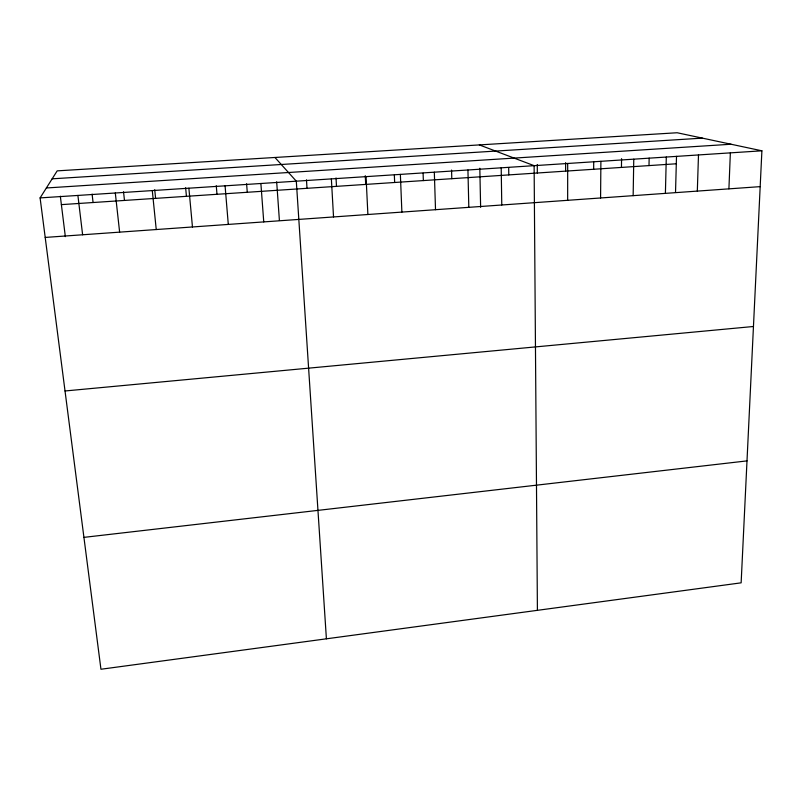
<?xml version="1.0" encoding="UTF-8"?>
<svg xmlns="http://www.w3.org/2000/svg" width="802" height="802" viewBox="0 0 802 802"><rect width="100%" height="100%" fill="white"/><g stroke="black" fill="none" stroke-linecap="round" stroke-linejoin="round"><path stroke-width="1.2" d="M565.621 171.127L565.621 162.646M567.656 200.31L567.686 163.478M593.66 169.272L593.711 162.024M600.578 197.974L600.898 161.312M621.45 167.417L621.57 158.666M633.149 195.658L633.77 159.167M648.998 165.593L649.149 158.114M665.399 193.372L666.302 157.042M675.525 192.43L676.507 156.33M697.319 191.097L698.492 154.946M728.908 188.851L730.361 152.861M761.9 150.806L741.138 582.833L100.952 669.249L40.1 197.904L57.183 170.866L677.149 132.751L761.9 150.806L40.1 197.904M83.929 537.37L747.003 460.889M65.032 390.975L753.459 326.494M45.203 237.432L760.176 186.635M61.373 204.63L676.307 163.778M46.386 187.969L731.063 144.24M52.15 178.826L702.392 138.134M479.335 144.911L534.122 165.673L537.41 610.332M274.956 157.483L296.309 181.192L326.404 638.813M60.33 196.189L65.343 236.63M77.904 195.437L82.616 234.775M92.1 194.114L93.072 202.525M115.308 193.001L119.628 232.149M123.538 191.758L124.48 200.44M154.726 189.723L155.598 198.365M152.29 190.585L156.24 229.542M188.881 188.199L192.46 226.976M185.633 187.708L186.435 196.32M216.259 185.713L216.991 194.295M225.081 185.833L228.289 224.43M246.605 183.738L247.267 192.28M260.881 183.498L263.748 221.903M276.67 181.783L279.397 220.38M306.474 179.838L307.016 188.31M331.366 178.896L333.532 216.951M336.018 177.914L336.489 186.355M366.043 176.64L367.887 214.505M365.271 175.688L365.692 184.41M394.343 175.036L394.654 182.485M400.368 174.395L401.882 212.089M423.095 173.162L423.346 180.58M434.323 172.179L435.516 209.703M451.556 170.064L451.797 178.696M467.937 169.994L468.819 207.337M479.817 168.23L480.629 207.307M501.2 167.819L501.771 204.991M508.689 167.568L508.789 174.906M537.27 164.49L537.33 173.011"/></g></svg>
